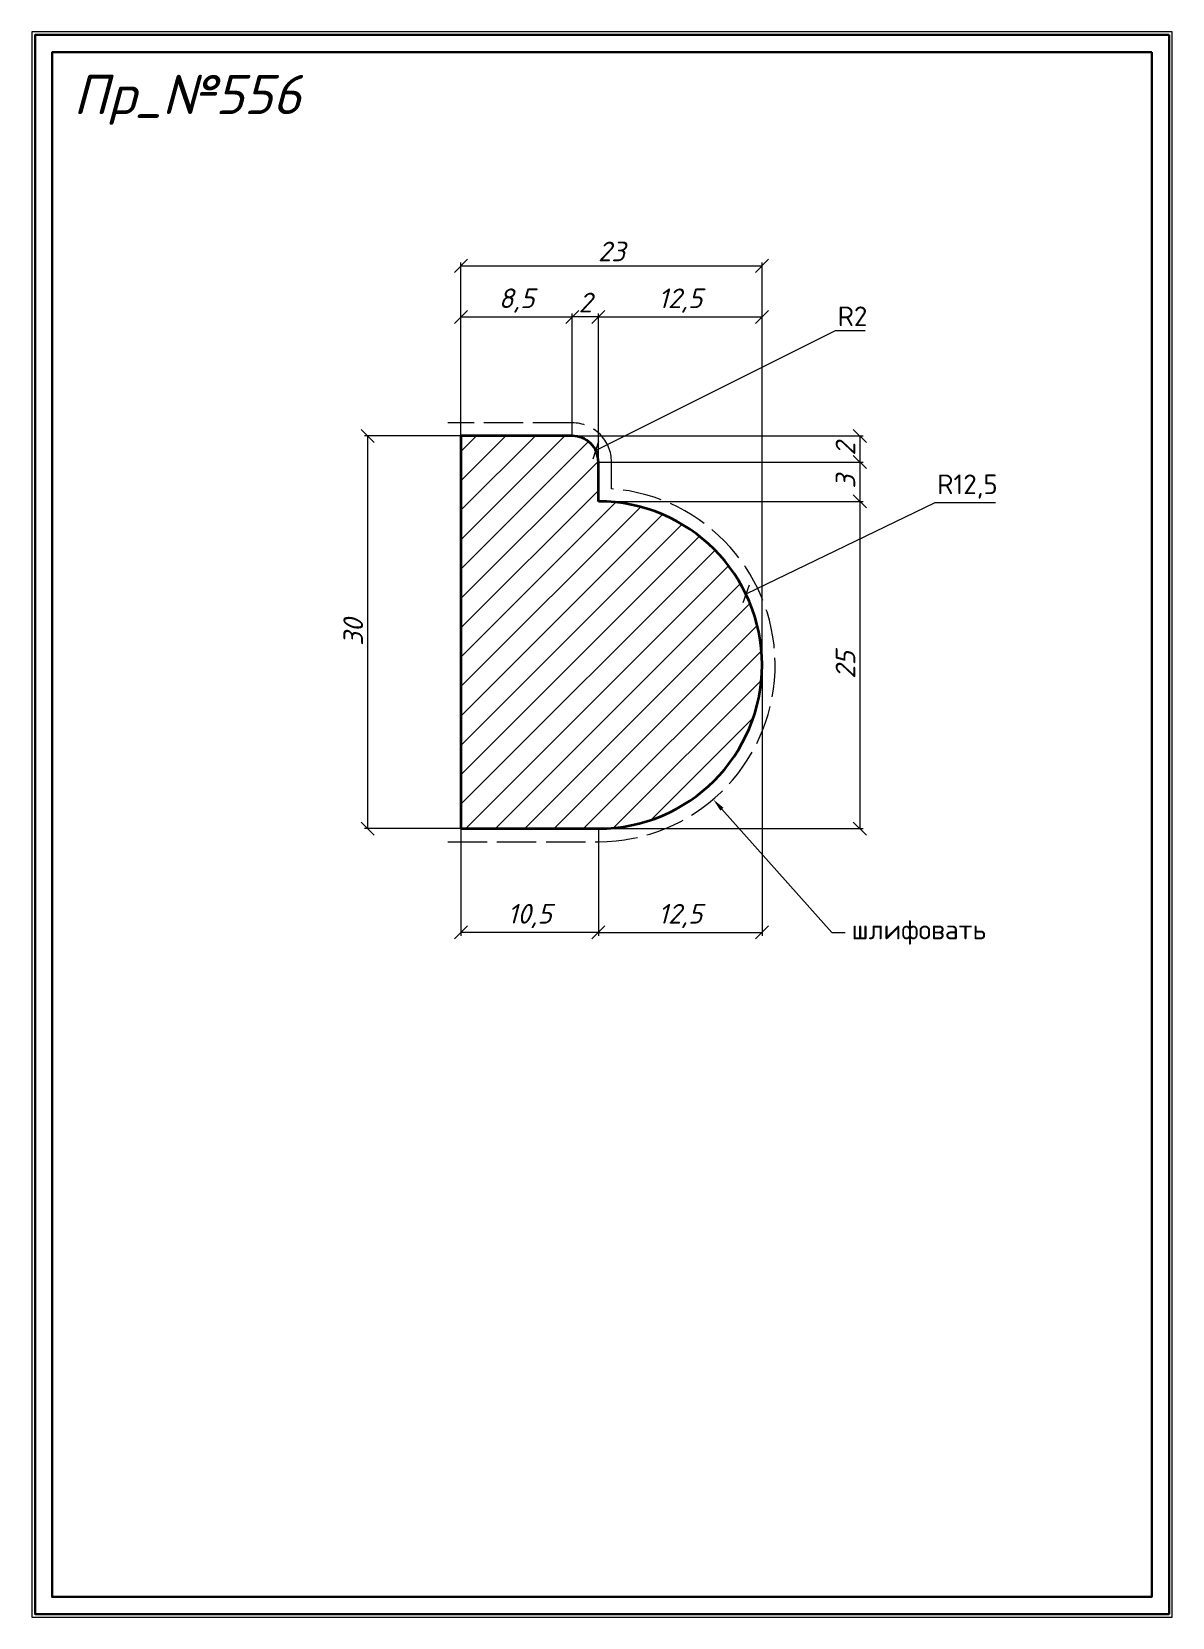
# Model space of a CAD drawing. Header units: millimetres. Extents: x 8705 to 8792, y -1475 to -1353.
import ezdxf
from ezdxf import colors
from ezdxf.entities.mleader import LeaderData, LeaderLine
from ezdxf.math import Vec2, Vec3

# ---------------------------------------------------------------- set-up
doc = ezdxf.new("R2010")
doc.units = ezdxf.units.MM
doc.linetypes.add('ACAD_ISO02W100', pattern=[15, 12, -3])
doc.layers.get('0').update_dxf_attribs({"lineweight": 13})
for name, color, linetype, lineweight in [('Пр_№556', 1, 'Continuous', 35), ('служебный слой ЛИНИИ ПУНКТИРНЫЕ', 7, 'ACAD_ISO02W100', 13), ('служебный слой НАДПИСИ', 7, 'Continuous', 13), ('служебный слой РАЗМЕРЫ', 7, 'Continuous', 9), ('служебный слой ШТАМП', 7, 'Continuous', 30), ('служебный слой ШТРИХОВКА', 7, 'Continuous', 5)]:
    doc.layers.add(name, color=color, linetype=linetype, lineweight=lineweight)
doc.styles.add('ЕСКД', font='isocpeur.ttf', dxfattribs={"oblique": 15})
doc.styles.add('ЕСКД профили размеры', font='isocpeur.ttf')
doc.styles.add('ЕСКД штамп_текст', font='isocpeur.ttf')
doc.dimstyles.new('ЕСКД', dxfattribs={"dimtxt": 3.5, "dimasz": 2.5, "dimexe": 0.25, "dimexo": 0, "dimgap": 0.35, "dimtad": 1, "dimdec": 1, "dimzin": 9, "dimtxsty": 'ЕСКД', "dimblk": 'OBLIQUE', "dimcen": 0, "dimclrd": 256, "dimclre": 256, "dimclrt": 256, "dimadec": 1, "dimazin": 0, "dimtfac": 1, "dimtdec": 1, "dimtmove": 0, "dimatfit": 3, "dimldrblk": 'DOTSMALL', "dimfxl": 1, "dimlwd": -1, "dimlwe": -1, "dimarcsym": 0})
doc.dimstyles.new('ЕСКД профили$4', dxfattribs={"dimtxt": 1.5, "dimasz": 1, "dimexe": 0.3, "dimexo": 0, "dimgap": 0.35, "dimtad": 1, "dimtoh": 1, "dimdec": 1, "dimzin": 9, "dimtxsty": 'ЕСКД профили размеры', "dimblk": 'OBLIQUE', "dimcen": 0, "dimse1": 1, "dimclrd": 256, "dimclre": 256, "dimclrt": 256, "dimadec": 1, "dimazin": 0, "dimtfac": 1, "dimtdec": 1, "dimtofl": 0, "dimtmove": 0, "dimatfit": 3, "dimldrblk": 'DOTSMALL', "dimfxl": 1, "dimlwd": -1, "dimlwe": -1, "dimarcsym": 2})

# ---------------------------------------------------------------- blocks, each defined once
blk = doc.blocks.new('_OBLIQUE')
at = {"color": 0, "linetype": 'ByBlock'}
blk.add_line((-0.5, -0.5), (0.5, 0.5), dxfattribs=at)
blk = doc.blocks.new('*D14')
at = {"layer": 'Defpoints', "color": 0, "transparency": 16777216}
for p in [(8759.29, -1396.36), (8748.02, -1401.78)]:
    blk.add_point(p, dxfattribs=at)
at = {"layer": 'служебный слой РАЗМЕРЫ', "transparency": 16777216}
for p, q in [((8773.73, -1389.4), (8759.29, -1396.36)), ((8778.35, -1389.4), (8773.73, -1389.4))]:
    blk.add_line(p, q, dxfattribs=at)
at = {"layer": 'служебный слой РАЗМЕРЫ', "transparency": 16777216, "rotation": 205.7235167219552}
blk.add_blockref('_OBLIQUE', (8759.29, -1396.36), dxfattribs=at)
at = {"layer": 'служебный слой РАЗМЕРЫ', "transparency": 16777216, "insert": (8776.21, -1388.15), "char_height": 1.5, "attachment_point": 5, "style": 'ЕСКД профили размеры'}
blk.add_mtext('R12,5', dxfattribs=at)
blk = doc.blocks.new('_DotSmall')
at = {"color": 0, "linetype": 'ByBlock', "lineweight": -3, "const_width": 0.5}
blk.add_lwpolyline([(-0.0625, 0, 1), (0.0625, 0, 1)], format="xyb", close=True, dxfattribs=at)
blk = doc.blocks.new('*D13')
at = {"layer": 'Defpoints', "color": 0, "transparency": 16777216}
for p in [(8747.81, -1385.39), (8746.02, -1386.28)]:
    blk.add_point(p, dxfattribs=at)
at = {"layer": 'служебный слой РАЗМЕРЫ', "transparency": 16777216}
for p, q in [((8766.1, -1376.24), (8747.81, -1385.39)), ((8768.4, -1376.24), (8766.1, -1376.24))]:
    blk.add_line(p, q, dxfattribs=at)
at = {"layer": 'служебный слой РАЗМЕРЫ', "transparency": 16777216, "rotation": 206.5824849158815}
blk.add_blockref('_OBLIQUE', (8747.81, -1385.39), dxfattribs=at)
at = {"layer": 'служебный слой РАЗМЕРЫ', "transparency": 16777216, "insert": (8767.43, -1375.14), "char_height": 1.5, "attachment_point": 5, "style": 'ЕСКД профили размеры'}
blk.add_mtext('R2', dxfattribs=at)
blk = doc.blocks.new('*D12')
at = {"layer": 'Defpoints', "color": 0, "transparency": 16777216}
for p in [(8737.52, -1384.28), (8730.39, -1414.28), (8737.52, -1414.28)]:
    blk.add_point(p, dxfattribs=at)
at = {"layer": 'служебный слой РАЗМЕРЫ', "transparency": 16777216}
for p, q in [((8737.52, -1384.28), (8730.14, -1384.28)), ((8730.39, -1384.28), (8730.39, -1414.28)), ((8737.52, -1414.28), (8730.14, -1414.28))]:
    blk.add_line(p, q, dxfattribs=at)
for p, rotation in [((8730.39, -1384.28), 90), ((8730.39, -1414.28), 270)]:
    blk.add_blockref('_OBLIQUE', p, dxfattribs=dict(at, rotation=rotation))
at = {"layer": 'служебный слой РАЗМЕРЫ', "transparency": 16777216, "insert": (8729.29, -1399.28), "char_height": 1.5, "attachment_point": 5, "rotation": 90, "style": 'ЕСКД'}
blk.add_mtext('30', dxfattribs=at)
blk = doc.blocks.new('*D11')
at = {"layer": 'Defpoints', "color": 0, "transparency": 16777216}
for p in [(8748.02, -1389.28), (8748.02, -1414.28), (8767.99, -1414.28)]:
    blk.add_point(p, dxfattribs=at)
at = {"layer": 'служебный слой РАЗМЕРЫ', "transparency": 16777216}
for p, q in [((8748.02, -1389.28), (8768.24, -1389.28)), ((8767.99, -1389.28), (8767.99, -1414.28)), ((8748.02, -1414.28), (8768.24, -1414.28))]:
    blk.add_line(p, q, dxfattribs=at)
for p, rotation in [((8767.99, -1389.28), 90), ((8767.99, -1414.28), 270)]:
    blk.add_blockref('_OBLIQUE', p, dxfattribs=dict(at, rotation=rotation))
at = {"layer": 'служебный слой РАЗМЕРЫ', "transparency": 16777216, "insert": (8766.89, -1401.78), "char_height": 1.5, "attachment_point": 5, "rotation": 90, "style": 'ЕСКД'}
blk.add_mtext('25', dxfattribs=at)
blk = doc.blocks.new('*D10')
at = {"layer": 'Defpoints', "color": 0, "transparency": 16777216}
for p in [(8748.86, -1386.28), (8748.02, -1389.28), (8767.99, -1389.28)]:
    blk.add_point(p, dxfattribs=at)
at = {"layer": 'служебный слой РАЗМЕРЫ', "transparency": 16777216}
for p, q in [((8748.86, -1386.28), (8768.24, -1386.28)), ((8767.99, -1386.28), (8767.99, -1389.28)), ((8748.02, -1389.28), (8768.24, -1389.28))]:
    blk.add_line(p, q, dxfattribs=at)
for p, rotation in [((8767.99, -1386.28), 90), ((8767.99, -1389.28), 270)]:
    blk.add_blockref('_OBLIQUE', p, dxfattribs=dict(at, rotation=rotation))
at = {"layer": 'служебный слой РАЗМЕРЫ', "transparency": 16777216, "insert": (8766.89, -1387.78), "char_height": 1.5, "attachment_point": 5, "rotation": 90, "style": 'ЕСКД'}
blk.add_mtext('3', dxfattribs=at)
blk = doc.blocks.new('*D9')
at = {"layer": 'Defpoints', "color": 0, "transparency": 16777216}
for p in [(8746.02, -1384.28), (8748.02, -1386.28), (8767.99, -1386.28)]:
    blk.add_point(p, dxfattribs=at)
at = {"layer": 'служебный слой РАЗМЕРЫ', "transparency": 16777216}
for p, q in [((8746.02, -1384.28), (8768.24, -1384.28)), ((8767.99, -1384.28), (8767.99, -1386.28)), ((8748.02, -1386.28), (8768.24, -1386.28))]:
    blk.add_line(p, q, dxfattribs=at)
for p, rotation in [((8767.99, -1384.28), 90), ((8767.99, -1386.28), 270)]:
    blk.add_blockref('_OBLIQUE', p, dxfattribs=dict(at, rotation=rotation))
at = {"layer": 'служебный слой РАЗМЕРЫ', "transparency": 16777216, "insert": (8766.89, -1385.28), "char_height": 1.5, "attachment_point": 5, "rotation": 90, "style": 'ЕСКД'}
blk.add_mtext('2', dxfattribs=at)
blk = doc.blocks.new('*D7')
at = {"layer": 'Defpoints', "color": 0, "transparency": 16777216}
for p in [(8760.52, -1401.78), (8748.02, -1414.28), (8760.52, -1422.21)]:
    blk.add_point(p, dxfattribs=at)
at = {"layer": 'служебный слой РАЗМЕРЫ', "transparency": 16777216}
for p, q in [((8760.52, -1401.78), (8760.52, -1422.46)), ((8748.02, -1414.28), (8748.02, -1422.46)), ((8748.02, -1422.21), (8760.52, -1422.21))]:
    blk.add_line(p, q, dxfattribs=at)
at = {"layer": 'служебный слой РАЗМЕРЫ', "transparency": 16777216, "rotation": 180}
blk.add_blockref('_OBLIQUE', (8748.02, -1422.21), dxfattribs=at)
at = {"layer": 'служебный слой РАЗМЕРЫ', "transparency": 16777216}
blk.add_blockref('_OBLIQUE', (8760.52, -1422.21), dxfattribs=at)
at = {"layer": 'служебный слой РАЗМЕРЫ', "transparency": 16777216, "insert": (8754.27, -1420.96), "char_height": 1.5, "attachment_point": 5, "style": 'ЕСКД'}
blk.add_mtext('12,5', dxfattribs=at)
blk = doc.blocks.new('*D6')
at = {"layer": 'Defpoints', "color": 0, "transparency": 16777216}
for p in [(8737.52, -1414.28), (8748.02, -1414.28), (8737.52, -1422.21)]:
    blk.add_point(p, dxfattribs=at)
at = {"layer": 'служебный слой РАЗМЕРЫ', "transparency": 16777216}
for p, q in [((8737.52, -1414.28), (8737.52, -1422.46)), ((8748.02, -1414.28), (8748.02, -1422.46)), ((8748.02, -1422.21), (8737.52, -1422.21))]:
    blk.add_line(p, q, dxfattribs=at)
at = {"layer": 'служебный слой РАЗМЕРЫ', "transparency": 16777216, "rotation": 180}
blk.add_blockref('_OBLIQUE', (8737.52, -1422.21), dxfattribs=at)
at = {"layer": 'служебный слой РАЗМЕРЫ', "transparency": 16777216}
blk.add_blockref('_OBLIQUE', (8748.02, -1422.21), dxfattribs=at)
at = {"layer": 'служебный слой РАЗМЕРЫ', "transparency": 16777216, "insert": (8742.77, -1420.96), "char_height": 1.5, "attachment_point": 5, "style": 'ЕСКД'}
blk.add_mtext('10,5', dxfattribs=at)
blk = doc.blocks.new('*D5')
at = {"layer": 'Defpoints', "color": 0, "transparency": 16777216}
for p in [(8760.52, -1375.19), (8748.02, -1386.28), (8760.52, -1401.78)]:
    blk.add_point(p, dxfattribs=at)
at = {"layer": 'служебный слой РАЗМЕРЫ', "transparency": 16777216}
for p, q in [((8748.02, -1386.28), (8748.02, -1374.94)), ((8748.02, -1375.19), (8760.52, -1375.19)), ((8760.52, -1401.78), (8760.52, -1374.94))]:
    blk.add_line(p, q, dxfattribs=at)
at = {"layer": 'служебный слой РАЗМЕРЫ', "transparency": 16777216, "rotation": 180}
blk.add_blockref('_OBLIQUE', (8748.02, -1375.19), dxfattribs=at)
at = {"layer": 'служебный слой РАЗМЕРЫ', "transparency": 16777216}
blk.add_blockref('_OBLIQUE', (8760.52, -1375.19), dxfattribs=at)
at = {"layer": 'служебный слой РАЗМЕРЫ', "transparency": 16777216, "insert": (8754.27, -1373.94), "char_height": 1.5, "attachment_point": 5, "style": 'ЕСКД'}
blk.add_mtext('12,5', dxfattribs=at)
blk = doc.blocks.new('*D4')
at = {"layer": 'Defpoints', "color": 0, "transparency": 16777216}
for p in [(8746.02, -1375.19), (8746.02, -1384.28), (8748.02, -1386.28)]:
    blk.add_point(p, dxfattribs=at)
at = {"layer": 'служебный слой РАЗМЕРЫ', "transparency": 16777216}
for p, q in [((8746.02, -1384.28), (8746.02, -1374.94)), ((8748.02, -1375.19), (8746.02, -1375.19)), ((8748.02, -1386.28), (8748.02, -1374.94))]:
    blk.add_line(p, q, dxfattribs=at)
at = {"layer": 'служебный слой РАЗМЕРЫ', "transparency": 16777216, "rotation": 180}
blk.add_blockref('_OBLIQUE', (8746.02, -1375.19), dxfattribs=at)
at = {"layer": 'служебный слой РАЗМЕРЫ', "transparency": 16777216}
blk.add_blockref('_OBLIQUE', (8748.02, -1375.19), dxfattribs=at)
at = {"layer": 'служебный слой РАЗМЕРЫ', "transparency": 16777216, "insert": (8747.02, -1374.09), "char_height": 1.5, "attachment_point": 5, "style": 'ЕСКД'}
blk.add_mtext('2', dxfattribs=at)
blk = doc.blocks.new('*D3')
at = {"layer": 'Defpoints', "color": 0, "transparency": 16777216}
for p in [(8746.02, -1375.19), (8737.52, -1384.28), (8746.02, -1384.28)]:
    blk.add_point(p, dxfattribs=at)
at = {"layer": 'служебный слой РАЗМЕРЫ', "transparency": 16777216}
for p, q in [((8737.52, -1384.28), (8737.52, -1374.94)), ((8737.52, -1375.19), (8746.02, -1375.19)), ((8746.02, -1384.28), (8746.02, -1374.94))]:
    blk.add_line(p, q, dxfattribs=at)
at = {"layer": 'служебный слой РАЗМЕРЫ', "transparency": 16777216, "rotation": 180}
blk.add_blockref('_OBLIQUE', (8737.52, -1375.19), dxfattribs=at)
at = {"layer": 'служебный слой РАЗМЕРЫ', "transparency": 16777216}
blk.add_blockref('_OBLIQUE', (8746.02, -1375.19), dxfattribs=at)
at = {"layer": 'служебный слой РАЗМЕРЫ', "transparency": 16777216, "insert": (8741.77, -1373.94), "char_height": 1.5, "attachment_point": 5, "style": 'ЕСКД'}
blk.add_mtext('8,5', dxfattribs=at)

msp = doc.modelspace()

# ---------------------------------------------------------------- hatches: boundary and pattern name
at = {"layer": 'служебный слой ШТРИХОВКА'}
h = msp.add_hatch(dxfattribs=at)
h.set_pattern_fill('ANSI31', color=256, scale=0.5, style=0)
h.paths.add_polyline_path([(8748.02, -1389.28), (8748.02, -1386.28, 0.414214), (8746.02, -1384.28), (8737.52, -1384.28), (8737.52, -1414.28), (8748.02, -1414.28, 1)])

# ---------------------------------------------------------------- linework, layer by layer
at = {"layer": 'Пр_№556'}
msp.add_lwpolyline([(8748.02, -1389.28), (8748.02, -1386.28, 0.414214), (8746.02, -1384.28), (8737.52, -1384.28), (8737.52, -1414.28), (8748.02, -1414.28, 1)], format="xyb", close=True, dxfattribs=at)
at = {"layer": 'служебный слой ЛИНИИ ПУНКТИРНЫЕ', "ltscale": 0.25}
msp.add_lwpolyline([(8736.52, -1415.28), (8748.02, -1415.28, 0.9636), (8749.02, -1388.32), (8749.02, -1386.28, 0.414214), (8746.02, -1383.28), (8736.52, -1383.28)], format="xyb", dxfattribs=at)
at = {"layer": 'служебный слой ШТАМП', "color": 6, "lineweight": 5, "ltscale": 100}
msp.add_lwpolyline([(8791.86, -1353.4), (8704.73, -1353.4), (8704.73, -1474.53), (8791.86, -1474.53)], close=True, dxfattribs=at)
at = {"layer": 'служебный слой ШТАМП', "ltscale": 100}
for points in [[(8791.61, -1353.65), (8704.98, -1353.65), (8704.98, -1474.28), (8791.61, -1474.28)], [(8790.29, -1354.97), (8706.29, -1354.97), (8706.29, -1472.97), (8790.29, -1472.97)]]:
    msp.add_lwpolyline(points, close=True, dxfattribs=at)

# ---------------------------------------------------------------- texts
at = {"layer": 'служебный слой НАДПИСИ', "style": 'ЕСКД', "oblique": 15}
msp.add_text('Пр_№556', height=3, dxfattribs=at).set_placement((8707.9, -1359.7))

# ---------------------------------------------------------------- dimensions: what is measured, and where the dimension line sits
at = {"layer": 'служебный слой РАЗМЕРЫ'}
msp.add_linear_dim(base=(8760.52, -1371.29), p1=(8737.52, -1384.28), p2=(8760.52, -1401.78), dimstyle='ЕСКД', override={"dimtxt": 1.5, "dimasz": 1}, dxfattribs=at).render()
for base, p1, p2, picture, middle in [((8746.02, -1375.19), (8737.52, -1384.28), (8746.02, -1384.28), '*D3', (8741.77, -1373.94)), ((8746.02, -1375.19), (8748.02, -1386.28), (8746.02, -1384.28), '*D4', (8747.02, -1374.09)), ((8760.52, -1375.19), (8748.02, -1386.28), (8760.52, -1401.78), '*D5', (8754.27, -1373.94)), ((8760.52, -1422.21), (8748.02, -1414.28), (8760.52, -1401.78), '*D7', (8754.27, -1420.96)), ((8737.52, -1422.21), (8748.02, -1414.28), (8737.52, -1414.28), '*D6', (8742.77, -1420.96))]:
    dim = msp.add_linear_dim(base=base, p1=p1, p2=p2, dimstyle='ЕСКД', override={"dimtxt": 1.5, "dimasz": 1}, dxfattribs=at)
    dim.commit()
    dim.dimension.update_dxf_attribs({"geometry": picture, "text_midpoint": middle})
for center, mpoint, picture, middle in [((8746.02, -1386.28), (8747.81, -1385.39), '*D13', (8767.43, -1376.24)), ((8748.02, -1401.78), (8759.29, -1396.36), '*D14', (8776.21, -1389.4))]:
    dim = msp.add_radius_dim(center=center, mpoint=mpoint, dimstyle='ЕСКД профили$4', dxfattribs=at)
    dim.commit()
    dim.dimension.update_dxf_attribs({"geometry": picture, "text_midpoint": middle, "dimtype": 132})
for base, p1, p2, picture, middle in [((8730.39, -1414.28), (8737.52, -1384.28), (8737.52, -1414.28), '*D12', (8729.29, -1399.28)), ((8767.99, -1386.28), (8746.02, -1384.28), (8748.02, -1386.28), '*D9', (8766.89, -1385.28)), ((8767.99, -1389.28), (8748.86, -1386.28), (8748.02, -1389.28), '*D10', (8766.89, -1387.78)), ((8767.99, -1414.28), (8748.02, -1389.28), (8748.02, -1414.28), '*D11', (8766.89, -1401.78))]:
    dim = msp.add_linear_dim(base=base, p1=p1, p2=p2, angle=90, dimstyle='ЕСКД', override={"dimtxt": 1.5, "dimasz": 1}, dxfattribs=at)
    dim.commit()
    dim.dimension.update_dxf_attribs({"geometry": picture, "text_midpoint": middle})

# ---------------------------------------------------------------- leaders
ml = msp.add_multileader_mtext('Standard', dxfattribs=at)
ml.set_content('\\A1;шлифовать', color=256, style='ЕСКД штамп_текст')
ml.set_leader_properties(color=256, linetype='ByLayer', lineweight=-1)
ml.build(insert=Vec2(0, 0))
ml.multileader.update_dxf_attribs({"dogleg_length": 1, "arrow_head_size": 1})
ctx = ml.context
ctx.base_point, ctx.char_height, ctx.arrow_head_size, ctx.landing_gap_size, ctx.plane_origin = Vec3(8766.86, -1422.21), 1.5, 1, 0.5, Vec3(8786.83, -1412.24)
notes = []
notes.append((ctx, [(1, (1, 1, 0), (8765.86, -1422.21), (1, 0), 1, [(0, [(8756.79, -1412.05)], 0, [])])]))
ctx.mtext.insert, ctx.mtext.flow_direction = Vec3(8767.36, -1421.24), 5
for ctx, leaders in notes:
    for number, flags, end, landing, length, lines in leaders:
        leader = LeaderData()
        leader.index, (leader.has_last_leader_line, leader.has_dogleg_vector, leader.attachment_direction) = number, flags
        leader.last_leader_point, leader.dogleg_vector, leader.dogleg_length = Vec3(end), Vec3(landing), length
        for number, points, colour, breaks in lines:
            line = LeaderLine()
            line.index, line.vertices, line.color, line.breaks = number, Vec3.list(points), colors.encode_raw_color(colour), breaks
            leader.lines.append(line)
        ctx.leaders.append(leader)

doc.saveas('drawing.dxf')
